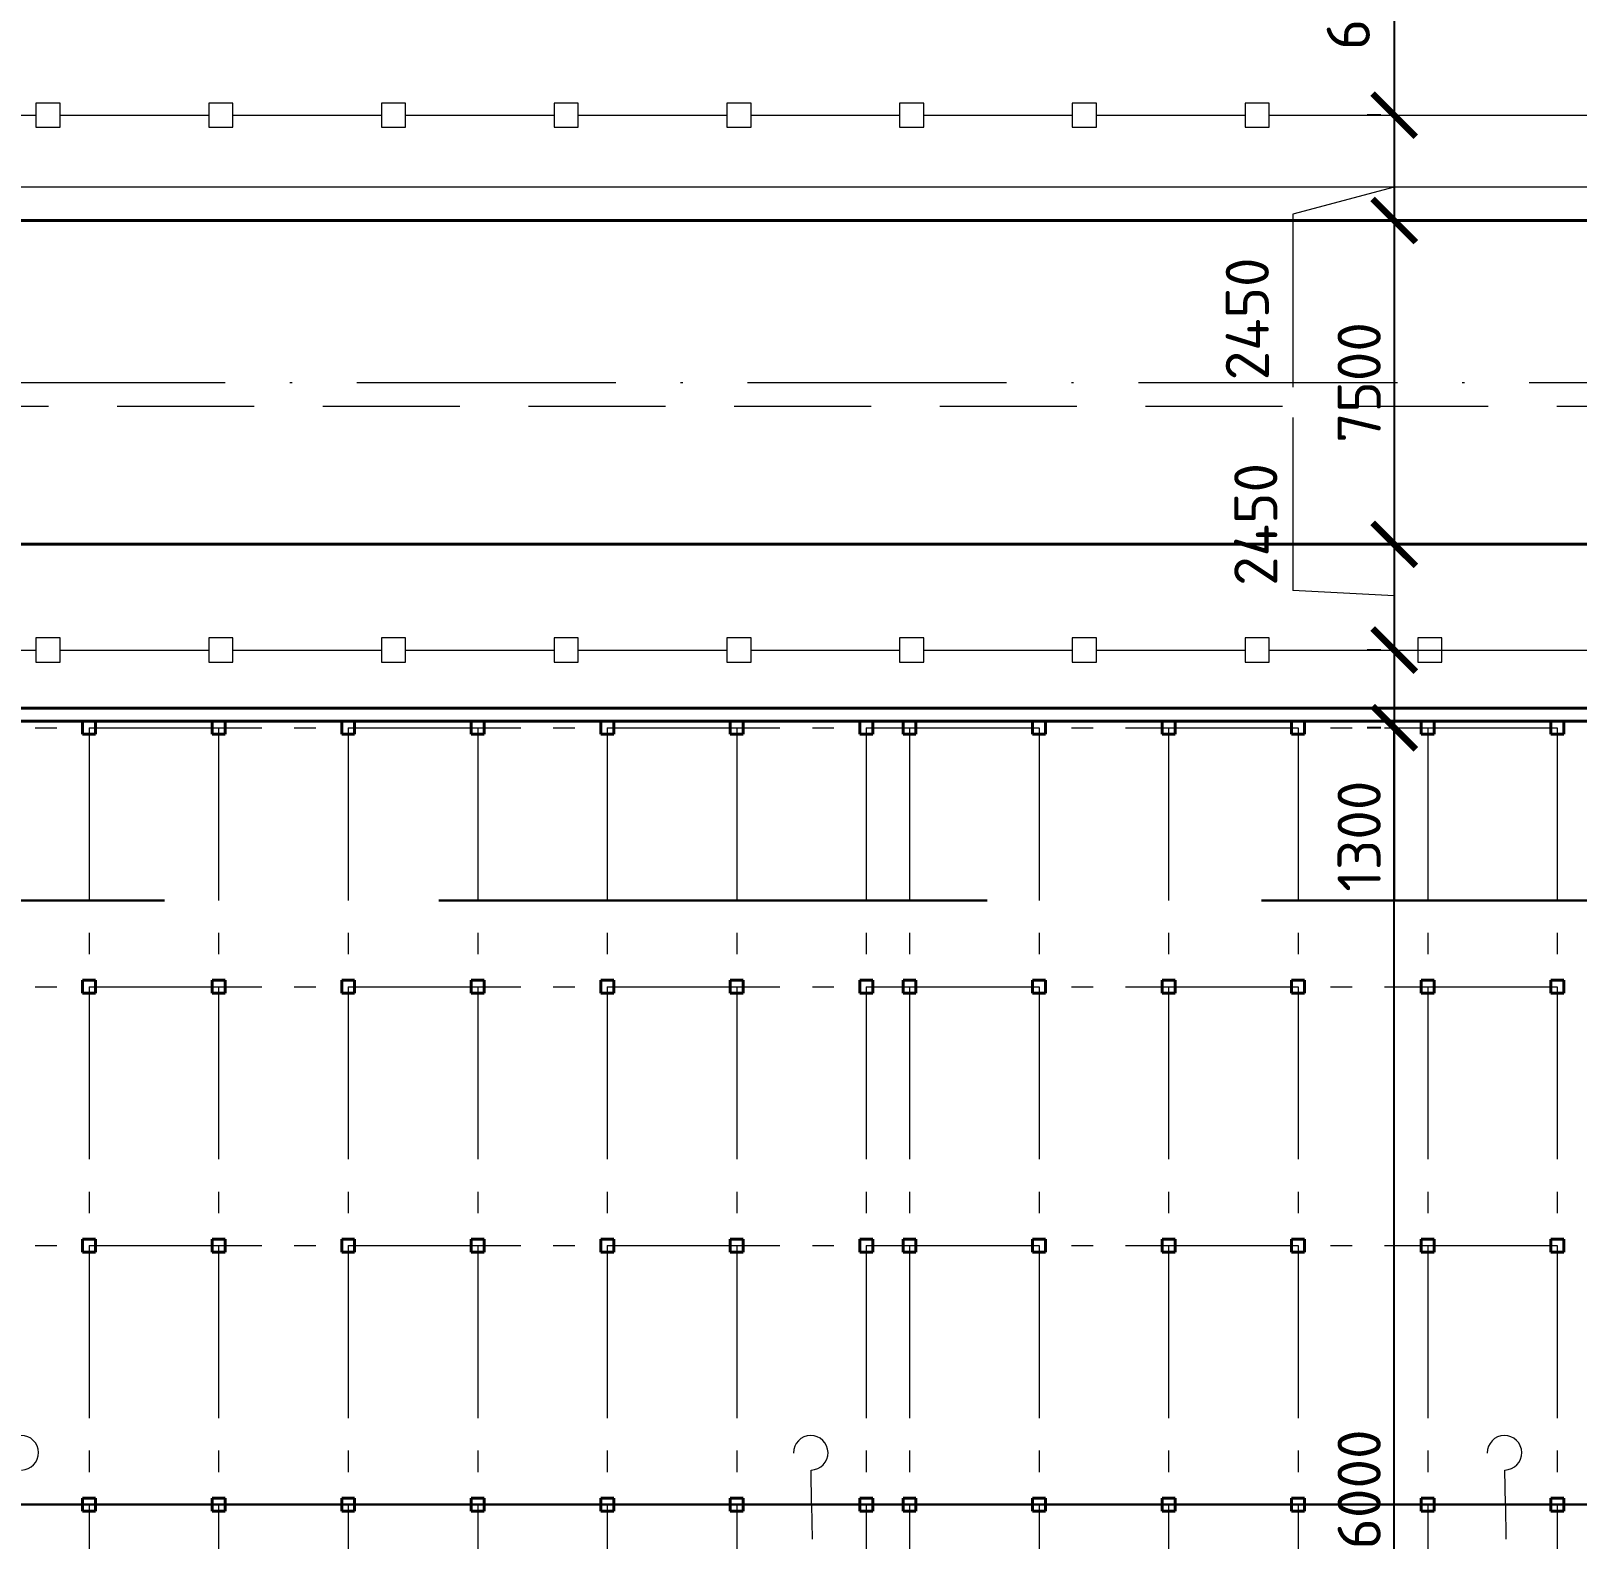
# Model space of a CAD drawing. Header units: millimetres. Extents: x -782 to 10910, y 3841 to 13237.
# Drawn here: x -531.6 to -460, y 4567.2 to 4637.1 of the extents above; entities that cross this region are included whole.
import ezdxf

# ---------------------------------------------------------------- set-up
doc = ezdxf.new("R2010")
doc.units = ezdxf.units.MM
for name, pattern in [('ACAD_ISO10W100', [18, 12, -3, 0, -3]), ('CENTER2', [28.575, 19.05, -3.175, 3.175, -3.175]), ('GOST2.303 6', [12, 8, -1.5, 1, -1.5]), ('штриховая2', [9.525, 6.35, -3.175])]:
    doc.linetypes.add(name, pattern=pattern)
doc.styles.add('2.5', font='isocpeur.ttf', dxfattribs={"height": 2})
doc.dimstyles.new('М500 стройгенп', dxfattribs={"dimtxt": 2, "dimasz": 2, "dimexe": 1.25, "dimexo": 0.625, "dimtad": 1, "dimlfac": 500, "dimtxsty": '2.5', "dimblk": 'ARCHTICK', "dimcen": 2.5, "dimadec": 0, "dimazin": 0, "dimtfac": 1, "dimtmove": 0, "dimatfit": 3, "dimfxl": 1, "dimarcsym": 0})

# ---------------------------------------------------------------- blocks, each defined once
blk = doc.blocks.new('_ArchTick')
at = {"color": 0, "linetype": 'ByBlock', "const_width": 0.15}
blk.add_lwpolyline([(-0.5, -0.5), (0.5, 0.5)], dxfattribs=at)
blk = doc.blocks.new('*D70')
at = {"color": 0, "lineweight": -2, "transparency": 16777216}
for p, q in [((-469.121, 4604.807), (-469.746, 4604.807)), ((-468.496, 4532.807), (-468.496, 4604.807)), ((-469.121, 4532.807), (-469.746, 4532.807))]:
    blk.add_line(p, q, dxfattribs=at)
at = {"layer": 'Defpoints', "color": 0, "lineweight": 20, "transparency": 16777216}
for p in [(-468.496, 4604.807), (-468.496, 4604.807), (-468.496, 4532.807)]:
    blk.add_point(p, dxfattribs=at)
at = {"color": 0, "lineweight": -2, "transparency": 16777216, "xscale": 2, "yscale": 2, "zscale": 2}
for p, rotation in [((-468.496, 4604.807), 90), ((-468.496, 4532.807), 270)]:
    blk.add_blockref('_ArchTick', p, dxfattribs=dict(at, rotation=rotation))
at = {"color": 0, "lineweight": 20, "transparency": 16777216, "insert": (-470.121, 4568.807), "char_height": 2, "attachment_point": 5, "rotation": 90, "style": '2.5'}
blk.add_mtext('36000', dxfattribs=at)
blk = doc.blocks.new('*D49')
at = {"color": 0, "lineweight": -2, "transparency": 16777216}
for p, q in [((-469.121, 4644.907), (-469.746, 4644.907)), ((-468.496, 4644.907), (-468.496, 4633.195)), ((-469.121, 4633.195), (-469.746, 4633.195))]:
    blk.add_line(p, q, dxfattribs=at)
at = {"layer": 'Defpoints', "color": 0, "lineweight": 20, "transparency": 16777216}
for p in [(-468.496, 4644.907), (-468.496, 4633.195), (-468.496, 4633.195)]:
    blk.add_point(p, dxfattribs=at)
at = {"color": 0, "lineweight": -2, "transparency": 16777216, "xscale": 2, "yscale": 2, "zscale": 2}
for p, rotation in [((-468.496, 4644.907), 90), ((-468.496, 4633.195), 270)]:
    blk.add_blockref('_ArchTick', p, dxfattribs=dict(at, rotation=rotation))
at = {"color": 0, "lineweight": 20, "transparency": 16777216, "insert": (-470.621, 4639.012), "char_height": 2, "attachment_point": 5, "rotation": 90, "style": '2.5'}
blk.add_mtext('6300', dxfattribs=at)
blk = doc.blocks.new('*D50')
at = {"color": 0, "lineweight": -2, "transparency": 16777216}
for p, q in [((-469.121, 4633.195), (-469.746, 4633.195)), ((-468.496, 4633.195), (-468.496, 4628.307)), ((-469.121, 4628.307), (-469.746, 4628.307))]:
    blk.add_line(p, q, dxfattribs=at)
at = {"layer": 'Defpoints', "color": 0, "lineweight": 20, "transparency": 16777216}
for p in [(-468.496, 4633.195), (-468.496, 4628.307), (-468.496, 4628.307)]:
    blk.add_point(p, dxfattribs=at)
at = {"color": 0, "lineweight": -2, "transparency": 16777216, "xscale": 2, "yscale": 2, "zscale": 2}
for p, rotation in [((-468.496, 4633.195), 90), ((-468.496, 4628.307), 270)]:
    blk.add_blockref('_ArchTick', p, dxfattribs=dict(at, rotation=rotation))
at = {"color": 0, "lineweight": 20, "transparency": 16777216, "insert": (-475.301, 4623.753), "char_height": 2, "attachment_point": 5, "rotation": 90, "style": '2.5'}
blk.add_mtext('2450', dxfattribs=at)
blk = doc.blocks.new('*D51')
at = {"color": 0, "lineweight": -2, "transparency": 16777216}
for p, q in [((-469.121, 4628.307), (-469.746, 4628.307)), ((-468.496, 4628.307), (-468.496, 4613.307)), ((-469.121, 4613.307), (-469.746, 4613.307))]:
    blk.add_line(p, q, dxfattribs=at)
at = {"layer": 'Defpoints', "color": 0, "lineweight": 20, "transparency": 16777216}
for p in [(-468.496, 4628.307), (-468.496, 4613.307), (-468.496, 4613.307)]:
    blk.add_point(p, dxfattribs=at)
at = {"color": 0, "lineweight": -2, "transparency": 16777216, "xscale": 2, "yscale": 2, "zscale": 2}
for p, rotation in [((-468.496, 4628.307), 90), ((-468.496, 4613.307), 270)]:
    blk.add_blockref('_ArchTick', p, dxfattribs=dict(at, rotation=rotation))
at = {"color": 0, "lineweight": 20, "transparency": 16777216, "insert": (-470.121, 4620.807), "char_height": 2, "attachment_point": 5, "rotation": 90, "style": '2.5'}
blk.add_mtext('7500', dxfattribs=at)
blk = doc.blocks.new('*D52')
at = {"color": 0, "lineweight": -2, "transparency": 16777216}
for p, q in [((-469.121, 4613.307), (-469.746, 4613.307)), ((-468.496, 4613.307), (-468.496, 4608.407)), ((-469.121, 4608.407), (-469.746, 4608.407))]:
    blk.add_line(p, q, dxfattribs=at)
at = {"layer": 'Defpoints', "color": 0, "lineweight": 20, "transparency": 16777216}
for p in [(-468.496, 4613.307), (-468.496, 4608.407), (-468.496, 4608.407)]:
    blk.add_point(p, dxfattribs=at)
at = {"color": 0, "lineweight": -2, "transparency": 16777216, "xscale": 2, "yscale": 2, "zscale": 2}
for p, rotation in [((-468.496, 4613.307), 90), ((-468.496, 4608.407), 270)]:
    blk.add_blockref('_ArchTick', p, dxfattribs=dict(at, rotation=rotation))
at = {"color": 0, "lineweight": 20, "transparency": 16777216, "insert": (-474.907, 4614.229), "char_height": 2, "attachment_point": 5, "rotation": 90, "style": '2.5'}
blk.add_mtext('2450', dxfattribs=at)
blk = doc.blocks.new('*D53')
at = {"color": 0, "lineweight": -2, "transparency": 16777216}
for p, q in [((-469.121, 4608.407), (-469.746, 4608.407)), ((-468.496, 4608.407), (-468.496, 4604.807)), ((-469.121, 4604.807), (-469.746, 4604.807)), ((-468.496, 4604.807), (-468.496, 4596.757))]:
    blk.add_line(p, q, dxfattribs=at)
at = {"layer": 'Defpoints', "color": 0, "lineweight": 20, "transparency": 16777216}
for p in [(-468.496, 4608.407), (-468.496, 4604.807), (-468.496, 4604.807)]:
    blk.add_point(p, dxfattribs=at)
at = {"color": 0, "lineweight": -2, "transparency": 16777216, "xscale": 2, "yscale": 2, "zscale": 2}
for p, rotation in [((-468.496, 4608.407), 90), ((-468.496, 4604.807), 270)]:
    blk.add_blockref('_ArchTick', p, dxfattribs=dict(at, rotation=rotation))
at = {"color": 0, "lineweight": 20, "transparency": 16777216, "insert": (-470.121, 4599.782), "char_height": 2, "attachment_point": 5, "rotation": 90, "style": '2.5'}
blk.add_mtext('1300', dxfattribs=at)

msp = doc.modelspace()

# ---------------------------------------------------------------- hatches: boundary and pattern name
at = {"lineweight": 25}
h = msp.add_hatch(dxfattribs=at)
h.set_pattern_fill('ANSI31', color=256)
h.paths.add_polyline_path([(-368.191661, 4463.807408), (-373.728346, 4463.807408), (-373.728346, 4456.807408), (-369.148621, 4456.807408)])
h.paths.add_polyline_path([(-395.838756, 4466.392732), (-395.525305, 4468.691212, -0.033531004), (-397.946103, 4470.807408), (-579.946103, 4470.807408, -0.033546474), (-582.368081, 4468.690313), (-582.053972, 4466.392661, -0.454591532), (-580.237257, 4464.807408), (-397.654949, 4464.807408, -0.454492205)])
h.paths.add_polyline_path([(-369.748667, 4685.053568), (-370.828143, 4685.160867, -0.097320235), (-378.998894, 4680.813979), (-608.743581, 4680.807442), (-609.838767, 4672.796344, -0.071737884), (-603.062159, 4673.807128), (-596.916666, 4673.836845, -0.164269753), (-582.368081, 4668.924503), (-582.053972, 4671.222156, -0.374956444), (-583.437252, 4672.807408, -1), (-580.237257, 4672.807408), (-397.654949, 4672.807408, -1), (-394.454955, 4672.807408, -0.381458001), (-395.874355, 4671.217636), (-395.556386, 4668.870434, -0.164703998), (-380.97554, 4673.807408), (-368.225183, 4673.807408)])
h.paths.add_polyline_path([(-603.696659, 4674.934966, -1), (-603.37666, 4674.934966, -1)], flags=16)
h.paths.add_polyline_path([(-395.874355, 4671.217636, -0.447745786), (-397.654949, 4672.807408), (-580.237257, 4672.807408, -0.454591532), (-582.053972, 4671.222156), (-582.368081, 4668.924503, -0.033546474), (-579.946103, 4666.807408), (-397.916183, 4666.807838, -0.032682346), (-395.556386, 4668.870434)])
h.paths.add_polyline_path([(-468.071309, 4672.209808), (-468.071309, 4678.809808), (-472.871309, 4678.809808), (-472.871309, 4672.209808)], flags=24)
h.paths.add_polyline_path([(-468.071309, 4664.861306), (-468.071309, 4671.461306), (-472.871309, 4671.461306), (-472.871309, 4664.861306)], flags=9)
h.paths.add_polyline_path([(-568.008949, 4665.132408), (-561.808949, 4665.132408), (-561.808949, 4669.932408), (-568.008949, 4669.932408)], flags=9)
at = {"lineweight": 20}
h = msp.add_hatch(dxfattribs=at)
h.set_pattern_fill('AR-CONC', color=256, scale=0.025)
h.paths.add_polyline_path([(-316.353466, 4463.807408), (-368.191661, 4463.807408), (-369.148621, 4456.807408), (-316.353466, 4456.807408)])
edge = h.paths.add_edge_path()
edge.add_line((-368.191661, 4463.807408), (-387.037143, 4463.807408))
edge.add_arc((-387.037143, 4475.807794), 12.000386, 223.86662461, 270, ccw=False)
edge.add_line((-395.688881, 4467.491743), (-395.838756, 4466.392732))
edge.add_arc((-396.054952, 4464.807408), 1.599997, 0, 82.23429528, ccw=False)
edge.add_arc((-396.054952, 4464.807408), 1.599997, -180, 0, ccw=False)
edge.add_line((-397.654949, 4464.807408), (-580.237257, 4464.807408))
edge.add_arc((-581.837255, 4464.807408), 1.599997, -180, 0, ccw=False)
edge.add_arc((-581.837255, 4464.807408), 1.599997, 97.78457087, 180, ccw=False)
edge.add_line((-582.053972, 4466.392661), (-582.204114, 4467.490923))
edge.add_arc((-590.855063, 4475.807794), 12.000386, 270, 316.12794469, ccw=False)
edge.add_line((-590.855063, 4463.807408), (-609.700546, 4463.807408))
edge.add_line((-609.700546, 4463.807408), (-608.743586, 4456.807408))
edge.add_line((-608.743586, 4456.807408), (-369.148621, 4456.807408))
edge.add_line((-369.148621, 4456.807408), (-368.191661, 4463.807408))
edge = h.paths.add_edge_path()
edge.add_arc((-387.037143, 4475.807794), 12.000386, 204.62550124, 223.86662461, ccw=False)
edge.add_line((-397.946103, 4470.807408), (-490.693853, 4470.807408))
edge.add_arc((-491.827745, 4471.200197), 1.199998, 199.10645728, 340.89354272, ccw=False)
edge.add_line((-492.961638, 4470.807408), (-579.946103, 4470.807408))
edge.add_arc((-590.855063, 4475.807794), 12.000386, 316.12794469, 335.37449876, ccw=False)
edge.add_line((-582.204114, 4467.490923), (-582.053972, 4466.392661))
edge.add_arc((-581.837255, 4464.807408), 1.599997, 0, 97.78457087, ccw=False)
edge.add_line((-580.237257, 4464.807408), (-397.654949, 4464.807408))
edge.add_arc((-396.054952, 4464.807408), 1.599997, 82.23429528, 180, ccw=False)
edge.add_line((-395.838756, 4466.392732), (-395.688881, 4467.491743))
edge = h.paths.add_edge_path()
edge.add_line((-369.173453, 4680.807408), (-608.743586, 4680.807408))
edge.add_line((-608.743586, 4680.807408), (-609.700546, 4673.807408))
edge.add_line((-609.700546, 4673.807408), (-590.855063, 4673.807408))
edge.add_arc((-590.855063, 4661.807022), 12.000386, 43.87205531, 90, ccw=False)
edge.add_line((-582.204114, 4670.123893), (-582.053972, 4671.222156))
edge.add_arc((-581.837255, 4672.807408), 1.599997, 180, 262.21542913, ccw=False)
edge.add_arc((-581.837255, 4672.807408), 1.599997, 0, 180, ccw=False)
edge.add_line((-580.237257, 4672.807408), (-397.654949, 4672.807408))
edge.add_arc((-396.054952, 4672.807408), 1.599997, 0, 180, ccw=False)
edge.add_arc((-396.054952, 4672.807408), 1.599997, -83.51900907, 0, ccw=False)
edge.add_line((-395.874355, 4671.217636), (-395.556386, 4668.870434))
edge.add_arc((-336.114625, 4576.116626), 110.1662, 117.53133097, 122.65399107, ccw=False)
edge.add_line((-387.037143, 4673.807408), (-368.225183, 4673.807408))
edge.add_line((-368.225183, 4673.807408), (-369.173453, 4680.807408))
edge = h.paths.add_edge_path()
edge.add_line((-608.743586, 4680.807408), (-617.994481, 4680.807408))
edge.add_line((-617.994481, 4680.807408), (-617.990367, 4673.414839))
edge.add_arc((-614.946103, 4661.807408), 12, 90, 104.69589657, ccw=False)
edge.add_line((-614.946103, 4673.807408), (-609.700546, 4673.807408))
edge.add_line((-609.700546, 4673.807408), (-608.743586, 4680.807408))
edge = h.paths.add_edge_path()
edge.add_line((-395.556386, 4668.870434), (-395.874355, 4671.217636))
edge.add_arc((-396.054952, 4672.807408), 1.599997, 180, 276.48099093, ccw=False)
edge.add_line((-397.654949, 4672.807408), (-580.237257, 4672.807408))
edge.add_arc((-581.837255, 4672.807408), 1.599997, -97.78457087, 0, ccw=False)
edge.add_line((-582.053972, 4671.222156), (-582.204114, 4670.123893))
edge.add_arc((-590.855063, 4661.807022), 12.000386, 24.62550124, 43.87205531, ccw=False)
edge.add_line((-579.946103, 4666.807408), (-495.336234, 4666.807408))
edge.add_arc((-494.750257, 4665.760209), 1.199998, 60.7700888, 119.2299112, ccw=False)
edge.add_line((-494.164279, 4666.807408), (-397.946103, 4666.807408))
edge.add_arc((-395.805836, 4666.743802), 2.141212, 83.30987815, 178.29773268, ccw=False)
h.paths.add_polyline_path([(-493.997563, 4666.092173), (-490.757568, 4666.092173), (-490.757568, 4666.807408), (-493.997563, 4666.807408)])
h.paths.add_polyline_path([(-368.225183, 4673.807408), (-316.353466, 4673.807408), (-316.353466, 4680.807408), (-369.173453, 4680.807408)])
edge = h.paths.add_edge_path()
edge.add_arc((-609.946103, 4656.807408), 24, 109.59180627, 180)
edge.add_line((-633.946103, 4656.807408), (-633.946103, 4480.807408))
edge.add_arc((-609.946103, 4480.807408), 24, 180, 270)
edge.add_line((-609.946103, 4456.807408), (-608.743586, 4456.807408))
edge.add_line((-608.743586, 4456.807408), (-609.700546, 4463.807408))
edge.add_line((-609.700546, 4463.807408), (-614.946103, 4463.807408))
edge.add_arc((-637.916666, 4452.836845), 25.455844, 25.52877937, 64.47122063)
edge.add_line((-626.946103, 4475.807408), (-626.946103, 4661.807408))
edge.add_arc((-614.946103, 4661.807408), 12, 104.69589657, 180, ccw=False)
edge.add_line((-617.990367, 4673.414839), (-617.993708, 4679.417938))
at = {"lineweight": 25}
h = msp.add_hatch(dxfattribs=at)
h.set_pattern_fill('AR-CONC', color=256, scale=0.025)
h.paths.add_polyline_path([(-583.437252, 4464.807408, -0.374956444), (-582.053972, 4466.392661), (-582.204114, 4467.490923, -0.204033738), (-590.855063, 4463.807408), (-602.946103, 4463.807408, -0.072953131), (-609.838767, 4464.818472), (-608.743586, 4456.807408), (-375.228346, 4456.807408), (-375.228346, 4463.807408), (-387.037143, 4463.807408, -0.077886135), (-390.708441, 4464.382785), (-394.459977, 4464.680734, -0.96113778), (-397.654949, 4464.807408), (-580.237257, 4464.807408, -1)])
h.paths.add_polyline_path([(-633.514713, 4548.873557), (-626.914713, 4548.873557), (-626.914713, 4553.673557), (-633.514713, 4553.673557)], flags=24)
h.paths.add_polyline_path([(-632.021103, 4479.706118), (-625.421103, 4479.706118), (-625.421103, 4484.506118), (-632.021103, 4484.506118)], flags=24)
h.paths.add_polyline_path([(-634.133065, 4600.843937), (-630.443071, 4600.843937), (-630.443071, 4605.16393), (-634.133065, 4605.16393)], flags=9)
h.paths.add_polyline_path([(-468.071309, 4457.905008), (-468.071309, 4464.505008), (-472.871309, 4464.505008), (-472.871309, 4457.905008)], flags=24)
edge = h.paths.add_edge_path()
edge.add_arc((-609.946103, 4656.807408), 24, 109.59160183, 180)
edge.add_line((-633.946103, 4656.807408), (-633.946103, 4480.807408))
edge.add_arc((-609.946103, 4480.807408), 24, 180, 270)
edge.add_line((-609.946103, 4456.807408), (-608.743586, 4456.807408))
edge.add_line((-608.743586, 4456.807408), (-609.700546, 4463.807408))
edge.add_line((-609.700546, 4463.807408), (-609.838767, 4464.818472))
edge.add_arc((-602.946103, 4487.807408), 24, 180, 253.30994122, ccw=False)
edge.add_line((-626.946103, 4487.807408), (-626.946103, 4661.807408))
edge.add_arc((-614.946103, 4661.807408), 12, 104.69537151, 180, ccw=False)
edge.add_line((-617.990261, 4673.414867), (-617.993627, 4679.417967))
at = {"lineweight": 20}
h = msp.add_hatch(dxfattribs=at)
h.set_pattern_fill('ANSI31', color=256, angle=90)
h.set_pattern_definition([(135, (-2824.641, 1373.7972), (-2.245064, -2.245064), [])])
h.paths.add_polyline_path([(-579.946103, 4470.807408, -0.084176912), (-582.204114, 4467.490923), (-582.053972, 4466.392661, -0.454591532), (-580.237257, 4464.807408), (-397.654949, 4464.807408, -0.454492205), (-395.838756, 4466.392732), (-395.688881, 4467.491743, -0.084153049), (-397.946103, 4470.807408), (-490.693853, 4470.807408, -0.71189231), (-492.961638, 4470.807408)])
h.paths.add_polyline_path([(-580.237257, 4672.807408, -0.454591532), (-582.053972, 4671.222156), (-582.204114, 4670.123893, -0.084176912), (-579.946103, 4666.807408), (-495.336234, 4666.807408, -0.260759243), (-494.164279, 4666.807408), (-397.946103, 4666.807408, -0.083164554), (-395.721467, 4670.089038), (-395.874355, 4671.217636, -0.447745786), (-397.654949, 4672.807408)])
h.paths.add_polyline_path([(-493.99518, 4666.152561), (-488.59518, 4666.152561), (-488.59518, 4670.952561), (-493.99518, 4670.952561)], flags=9)
h.paths.add_polyline_path([(-360.290529, 4665.506476), (-355.290529, 4665.506476), (-355.290529, 4670.306476), (-360.290529, 4670.306476)], flags=9)

# ---------------------------------------------------------------- linework, layer by layer
at = {"lineweight": 13}
for p, q in [((-530.286238, 4633.755351), (-531.406236, 4633.755351)), ((-531.406236, 4633.755351), (-531.406236, 4632.635353)), ((-530.286238, 4632.635353), (-530.286238, 4633.755351)), ((-522.286251, 4633.755351), (-523.406249, 4633.755351)), ((-523.406249, 4633.755351), (-523.406249, 4632.635353)), ((-522.286251, 4632.635353), (-522.286251, 4633.755351)), ((-514.286264, 4633.755351), (-515.406262, 4633.755351)), ((-515.406262, 4633.755351), (-515.406262, 4632.635353)), ((-514.286264, 4632.635353), (-514.286264, 4633.755351)), ((-506.286278, 4633.755351), (-507.406276, 4633.755351)), ((-507.406276, 4633.755351), (-507.406276, 4632.635353)), ((-506.286278, 4632.635353), (-506.286278, 4633.755351)), ((-498.286291, 4633.755351), (-499.406289, 4633.755351)), ((-499.406289, 4633.755351), (-499.406289, 4632.635353)), ((-498.286291, 4632.635353), (-498.286291, 4633.755351)), ((-490.286304, 4633.755351), (-491.406302, 4633.755351)), ((-491.406302, 4633.755351), (-491.406302, 4632.635353)), ((-490.286304, 4632.635353), (-490.286304, 4633.755351)), ((-482.286318, 4633.755351), (-483.406316, 4633.755351)), ((-483.406316, 4633.755351), (-483.406316, 4632.635353)), ((-482.286318, 4632.635353), (-482.286318, 4633.755351)), ((-474.286331, 4633.755351), (-475.406329, 4633.755351)), ((-475.406329, 4633.755351), (-475.406329, 4632.635353)), ((-474.286331, 4632.635353), (-474.286331, 4633.755351)), ((-531.406236, 4632.635353), (-530.286238, 4632.635353)), ((-523.406249, 4632.635353), (-522.286251, 4632.635353)), ((-515.406262, 4632.635353), (-514.286264, 4632.635353)), ((-507.406276, 4632.635353), (-506.286278, 4632.635353)), ((-499.406289, 4632.635353), (-498.286291, 4632.635353)), ((-491.406302, 4632.635353), (-490.286304, 4632.635353)), ((-483.406316, 4632.635353), (-482.286318, 4632.635353)), ((-475.406329, 4632.635353), (-474.286331, 4632.635353)), ((-530.286238, 4608.967407), (-531.406236, 4608.967407)), ((-531.406236, 4608.967407), (-531.406236, 4607.847409)), ((-530.286238, 4607.847409), (-530.286238, 4608.967407)), ((-522.286251, 4608.967407), (-523.406249, 4608.967407)), ((-523.406249, 4608.967407), (-523.406249, 4607.847409)), ((-522.286251, 4607.847409), (-522.286251, 4608.967407)), ((-514.286264, 4608.967407), (-515.406262, 4608.967407)), ((-515.406262, 4608.967407), (-515.406262, 4607.847409)), ((-514.286264, 4607.847409), (-514.286264, 4608.967407)), ((-506.286278, 4608.967407), (-507.406276, 4608.967407)), ((-507.406276, 4608.967407), (-507.406276, 4607.847409)), ((-506.286278, 4607.847409), (-506.286278, 4608.967407)), ((-498.286291, 4608.967407), (-499.406289, 4608.967407)), ((-499.406289, 4608.967407), (-499.406289, 4607.847409)), ((-498.286291, 4607.847409), (-498.286291, 4608.967407)), ((-490.286304, 4608.967407), (-491.406302, 4608.967407)), ((-491.406302, 4608.967407), (-491.406302, 4607.847409)), ((-490.286304, 4607.847409), (-490.286304, 4608.967407)), ((-482.286318, 4608.967407), (-483.406316, 4608.967407)), ((-483.406316, 4608.967407), (-483.406316, 4607.847409)), ((-482.286318, 4607.847409), (-482.286318, 4608.967407)), ((-474.286331, 4608.967407), (-475.406329, 4608.967407)), ((-475.406329, 4608.967407), (-475.406329, 4607.847409)), ((-474.286331, 4607.847409), (-474.286331, 4608.967407)), ((-466.286344, 4608.967407), (-467.406342, 4608.967407)), ((-467.406342, 4608.967407), (-467.406342, 4607.847409)), ((-466.286344, 4607.847409), (-466.286344, 4608.967407)), ((-531.406236, 4607.847409), (-530.286238, 4607.847409)), ((-523.406249, 4607.847409), (-522.286251, 4607.847409)), ((-515.406262, 4607.847409), (-514.286264, 4607.847409)), ((-507.406276, 4607.847409), (-506.286278, 4607.847409)), ((-499.406289, 4607.847409), (-498.286291, 4607.847409)), ((-491.406302, 4607.847409), (-490.286304, 4607.847409)), ((-483.406316, 4607.847409), (-482.286318, 4607.847409)), ((-475.406329, 4607.847409), (-474.286331, 4607.847409)), ((-467.406342, 4607.847409), (-466.286344, 4607.847409)), ((-495.479739, 4568.807408), (-495.505378, 4570.4072)), ((-463.348154, 4568.807408), (-463.373794, 4570.4072)), ((-495.479739, 4568.807408), (-495.454099, 4567.207616)), ((-463.348154, 4568.807408), (-463.322514, 4567.207616))]:
    msp.add_line(p, q, dxfattribs=at)
at = {"lineweight": 20}
for p, q in [((-538.286224, 4633.195352), (-531.406236, 4633.195352)), ((-530.286238, 4633.195352), (-523.406249, 4633.195352)), ((-522.286251, 4633.195352), (-515.406262, 4633.195352)), ((-514.286264, 4633.195352), (-507.406276, 4633.195352)), ((-506.286278, 4633.195352), (-499.406289, 4633.195352)), ((-498.286291, 4633.195352), (-491.406302, 4633.195352)), ((-490.286304, 4633.195352), (-483.406316, 4633.195352)), ((-482.286318, 4633.195352), (-475.406329, 4633.195352)), ((-474.286331, 4633.195352), (-459.406356, 4633.195352)), ((-468.496309, 4629.857408), (-473.194733, 4628.598469)), ((-473.194733, 4628.598469), (-473.194733, 4620.581633)), ((-473.194733, 4619.189357), (-473.194733, 4611.17252)), ((-468.496309, 4610.918648), (-473.194733, 4611.17252)), ((-538.286224, 4608.407408), (-531.406236, 4608.407408)), ((-530.286238, 4608.407408), (-523.406249, 4608.407408)), ((-522.286251, 4608.407408), (-515.406262, 4608.407408)), ((-514.286264, 4608.407408), (-507.406276, 4608.407408)), ((-506.286278, 4608.407408), (-499.406289, 4608.407408)), ((-498.286291, 4608.407408), (-491.406302, 4608.407408)), ((-490.286304, 4608.407408), (-483.406316, 4608.407408)), ((-482.286318, 4608.407408), (-475.406329, 4608.407408)), ((-474.286331, 4608.407408), (-459.406356, 4608.407408))]:
    msp.add_line(p, q, dxfattribs=at)
at = {"color": 240, "lineweight": 20, "true_color": 0xed1f24}
msp.add_line((-617.885913, 4629.877145), (-415.603295, 4629.877145), dxfattribs=at)
at = {"lineweight": 40}
for p, q in [((-588.946103, 4628.307408), (-388.946103, 4628.307408)), ((-388.946103, 4613.307408), (-588.946103, 4613.307408)), ((-388.046103, 4605.707408), (-589.246103, 4605.707408)), ((-388.646103, 4605.107408), (-589.246103, 4605.107408)), ((-528.646103, 4605.107408), (-529.246103, 4605.107408)), ((-529.246103, 4605.107408), (-529.246103, 4604.507408)), ((-528.646103, 4604.507408), (-528.646103, 4605.107408)), ((-522.646103, 4605.107408), (-523.246103, 4605.107408)), ((-523.246103, 4605.107408), (-523.246103, 4604.507408)), ((-522.646103, 4604.507408), (-522.646103, 4605.107408)), ((-516.646103, 4605.107408), (-517.246103, 4605.107408)), ((-517.246103, 4605.107408), (-517.246103, 4604.507408)), ((-516.646103, 4604.507408), (-516.646103, 4605.107408)), ((-510.646103, 4605.107408), (-511.246103, 4605.107408)), ((-511.246103, 4605.107408), (-511.246103, 4604.507408)), ((-510.646103, 4604.507408), (-510.646103, 4605.107408)), ((-504.646103, 4605.107408), (-505.246103, 4605.107408)), ((-505.246103, 4605.107408), (-505.246103, 4604.507408)), ((-504.646103, 4604.507408), (-504.646103, 4605.107408)), ((-498.646103, 4605.107408), (-499.246103, 4605.107408)), ((-499.246103, 4605.107408), (-499.246103, 4604.507408)), ((-498.646103, 4604.507408), (-498.646103, 4605.107408)), ((-492.646103, 4605.107408), (-493.246103, 4605.107408)), ((-493.246103, 4605.107408), (-493.246103, 4604.507408)), ((-492.646103, 4604.507408), (-492.646103, 4605.107408)), ((-490.646103, 4605.107408), (-491.246103, 4605.107408)), ((-491.246103, 4605.107408), (-491.246103, 4604.507408)), ((-490.646103, 4604.507408), (-490.646103, 4605.107408)), ((-484.646103, 4605.107408), (-485.246103, 4605.107408)), ((-485.246103, 4605.107408), (-485.246103, 4604.507408)), ((-484.646103, 4604.507408), (-484.646103, 4605.107408)), ((-478.646103, 4605.107408), (-479.246103, 4605.107408)), ((-479.246103, 4605.107408), (-479.246103, 4604.507408)), ((-478.646103, 4604.507408), (-478.646103, 4605.107408)), ((-472.646103, 4605.107408), (-473.246103, 4605.107408)), ((-473.246103, 4605.107408), (-473.246103, 4604.507408)), ((-472.646103, 4604.507408), (-472.646103, 4605.107408)), ((-466.646103, 4605.107408), (-467.246103, 4605.107408)), ((-467.246103, 4605.107408), (-467.246103, 4604.507408)), ((-466.646103, 4604.507408), (-466.646103, 4605.107408)), ((-460.646103, 4605.107408), (-461.246103, 4605.107408)), ((-461.246103, 4605.107408), (-461.246103, 4604.507408)), ((-460.646103, 4604.507408), (-460.646103, 4605.107408)), ((-529.246103, 4604.507408), (-528.646103, 4604.507408)), ((-523.246103, 4604.507408), (-522.646103, 4604.507408)), ((-517.246103, 4604.507408), (-516.646103, 4604.507408)), ((-511.246103, 4604.507408), (-510.646103, 4604.507408)), ((-505.246103, 4604.507408), (-504.646103, 4604.507408)), ((-499.246103, 4604.507408), (-498.646103, 4604.507408)), ((-493.246103, 4604.507408), (-492.646103, 4604.507408)), ((-491.246103, 4604.507408), (-490.646103, 4604.507408)), ((-485.246103, 4604.507408), (-484.646103, 4604.507408)), ((-479.246103, 4604.507408), (-478.646103, 4604.507408)), ((-473.246103, 4604.507408), (-472.646103, 4604.507408)), ((-467.246103, 4604.507408), (-466.646103, 4604.507408)), ((-461.246103, 4604.507408), (-460.646103, 4604.507408)), ((-528.646103, 4593.107408), (-529.246103, 4593.107408)), ((-529.246103, 4593.107408), (-529.246103, 4592.507408)), ((-528.646103, 4592.507408), (-528.646103, 4593.107408)), ((-522.646103, 4593.107408), (-523.246103, 4593.107408)), ((-523.246103, 4593.107408), (-523.246103, 4592.507408)), ((-522.646103, 4592.507408), (-522.646103, 4593.107408)), ((-516.646103, 4593.107408), (-517.246103, 4593.107408)), ((-517.246103, 4593.107408), (-517.246103, 4592.507408)), ((-516.646103, 4592.507408), (-516.646103, 4593.107408)), ((-510.646103, 4593.107408), (-511.246103, 4593.107408)), ((-511.246103, 4593.107408), (-511.246103, 4592.507408)), ((-510.646103, 4592.507408), (-510.646103, 4593.107408)), ((-504.646103, 4593.107408), (-505.246103, 4593.107408)), ((-505.246103, 4593.107408), (-505.246103, 4592.507408)), ((-504.646103, 4592.507408), (-504.646103, 4593.107408)), ((-498.646103, 4593.107408), (-499.246103, 4593.107408)), ((-499.246103, 4593.107408), (-499.246103, 4592.507408)), ((-498.646103, 4592.507408), (-498.646103, 4593.107408)), ((-492.646103, 4593.107408), (-493.246103, 4593.107408)), ((-493.246103, 4593.107408), (-493.246103, 4592.507408)), ((-492.646103, 4592.507408), (-492.646103, 4593.107408)), ((-490.646103, 4593.107408), (-491.246103, 4593.107408)), ((-491.246103, 4593.107408), (-491.246103, 4592.507408)), ((-490.646103, 4592.507408), (-490.646103, 4593.107408)), ((-484.646103, 4593.107408), (-485.246103, 4593.107408)), ((-485.246103, 4593.107408), (-485.246103, 4592.507408)), ((-484.646103, 4592.507408), (-484.646103, 4593.107408)), ((-478.646103, 4593.107408), (-479.246103, 4593.107408)), ((-479.246103, 4593.107408), (-479.246103, 4592.507408)), ((-478.646103, 4592.507408), (-478.646103, 4593.107408)), ((-472.646103, 4593.107408), (-473.246103, 4593.107408)), ((-473.246103, 4593.107408), (-473.246103, 4592.507408)), ((-472.646103, 4592.507408), (-472.646103, 4593.107408)), ((-466.646103, 4593.107408), (-467.246103, 4593.107408)), ((-467.246103, 4593.107408), (-467.246103, 4592.507408)), ((-466.646103, 4592.507408), (-466.646103, 4593.107408)), ((-460.646103, 4593.107408), (-461.246103, 4593.107408)), ((-461.246103, 4593.107408), (-461.246103, 4592.507408)), ((-460.646103, 4592.507408), (-460.646103, 4593.107408)), ((-529.246103, 4592.507408), (-528.646103, 4592.507408)), ((-523.246103, 4592.507408), (-522.646103, 4592.507408)), ((-517.246103, 4592.507408), (-516.646103, 4592.507408)), ((-511.246103, 4592.507408), (-510.646103, 4592.507408)), ((-505.246103, 4592.507408), (-504.646103, 4592.507408)), ((-499.246103, 4592.507408), (-498.646103, 4592.507408)), ((-493.246103, 4592.507408), (-492.646103, 4592.507408)), ((-491.246103, 4592.507408), (-490.646103, 4592.507408)), ((-485.246103, 4592.507408), (-484.646103, 4592.507408)), ((-479.246103, 4592.507408), (-478.646103, 4592.507408)), ((-473.246103, 4592.507408), (-472.646103, 4592.507408)), ((-467.246103, 4592.507408), (-466.646103, 4592.507408)), ((-461.246103, 4592.507408), (-460.646103, 4592.507408)), ((-528.646103, 4581.107408), (-529.246103, 4581.107408)), ((-529.246103, 4581.107408), (-529.246103, 4580.507408)), ((-529.246103, 4580.507408), (-528.646103, 4580.507408)), ((-528.646103, 4580.507408), (-528.646103, 4581.107408)), ((-522.646103, 4581.107408), (-523.246103, 4581.107408)), ((-523.246103, 4581.107408), (-523.246103, 4580.507408)), ((-523.246103, 4580.507408), (-522.646103, 4580.507408)), ((-522.646103, 4580.507408), (-522.646103, 4581.107408)), ((-516.646103, 4581.107408), (-517.246103, 4581.107408)), ((-517.246103, 4581.107408), (-517.246103, 4580.507408)), ((-517.246103, 4580.507408), (-516.646103, 4580.507408)), ((-516.646103, 4580.507408), (-516.646103, 4581.107408)), ((-510.646103, 4581.107408), (-511.246103, 4581.107408)), ((-511.246103, 4581.107408), (-511.246103, 4580.507408)), ((-511.246103, 4580.507408), (-510.646103, 4580.507408)), ((-510.646103, 4580.507408), (-510.646103, 4581.107408)), ((-504.646103, 4581.107408), (-505.246103, 4581.107408)), ((-505.246103, 4581.107408), (-505.246103, 4580.507408)), ((-505.246103, 4580.507408), (-504.646103, 4580.507408)), ((-504.646103, 4580.507408), (-504.646103, 4581.107408)), ((-498.646103, 4581.107408), (-499.246103, 4581.107408)), ((-499.246103, 4581.107408), (-499.246103, 4580.507408)), ((-499.246103, 4580.507408), (-498.646103, 4580.507408)), ((-498.646103, 4580.507408), (-498.646103, 4581.107408)), ((-492.646103, 4581.107408), (-493.246103, 4581.107408)), ((-493.246103, 4581.107408), (-493.246103, 4580.507408)), ((-493.246103, 4580.507408), (-492.646103, 4580.507408)), ((-492.646103, 4580.507408), (-492.646103, 4581.107408)), ((-490.646103, 4581.107408), (-491.246103, 4581.107408)), ((-491.246103, 4581.107408), (-491.246103, 4580.507408)), ((-491.246103, 4580.507408), (-490.646103, 4580.507408)), ((-490.646103, 4580.507408), (-490.646103, 4581.107408)), ((-484.646103, 4581.107408), (-485.246103, 4581.107408)), ((-485.246103, 4581.107408), (-485.246103, 4580.507408)), ((-485.246103, 4580.507408), (-484.646103, 4580.507408)), ((-484.646103, 4580.507408), (-484.646103, 4581.107408)), ((-478.646103, 4581.107408), (-479.246103, 4581.107408)), ((-479.246103, 4581.107408), (-479.246103, 4580.507408)), ((-479.246103, 4580.507408), (-478.646103, 4580.507408)), ((-478.646103, 4580.507408), (-478.646103, 4581.107408)), ((-472.646103, 4581.107408), (-473.246103, 4581.107408)), ((-473.246103, 4581.107408), (-473.246103, 4580.507408)), ((-473.246103, 4580.507408), (-472.646103, 4580.507408)), ((-472.646103, 4580.507408), (-472.646103, 4581.107408)), ((-466.646103, 4581.107408), (-467.246103, 4581.107408)), ((-467.246103, 4581.107408), (-467.246103, 4580.507408)), ((-467.246103, 4580.507408), (-466.646103, 4580.507408)), ((-466.646103, 4580.507408), (-466.646103, 4581.107408)), ((-460.646103, 4581.107408), (-461.246103, 4581.107408)), ((-461.246103, 4581.107408), (-461.246103, 4580.507408)), ((-461.246103, 4580.507408), (-460.646103, 4580.507408)), ((-460.646103, 4580.507408), (-460.646103, 4581.107408)), ((-528.646103, 4569.107408), (-529.246103, 4569.107408)), ((-529.246103, 4569.107408), (-529.246103, 4568.507408)), ((-528.646103, 4568.507408), (-528.646103, 4569.107408)), ((-522.646103, 4569.107408), (-523.246103, 4569.107408)), ((-523.246103, 4569.107408), (-523.246103, 4568.507408)), ((-522.646103, 4568.507408), (-522.646103, 4569.107408)), ((-516.646103, 4569.107408), (-517.246103, 4569.107408)), ((-517.246103, 4569.107408), (-517.246103, 4568.507408)), ((-516.646103, 4568.507408), (-516.646103, 4569.107408)), ((-510.646103, 4569.107408), (-511.246103, 4569.107408)), ((-511.246103, 4569.107408), (-511.246103, 4568.507408)), ((-510.646103, 4568.507408), (-510.646103, 4569.107408)), ((-504.646103, 4569.107408), (-505.246103, 4569.107408)), ((-505.246103, 4569.107408), (-505.246103, 4568.507408)), ((-504.646103, 4568.507408), (-504.646103, 4569.107408)), ((-498.646103, 4569.107408), (-499.246103, 4569.107408)), ((-499.246103, 4569.107408), (-499.246103, 4568.507408)), ((-498.646103, 4568.507408), (-498.646103, 4569.107408)), ((-492.646103, 4569.107408), (-493.246103, 4569.107408)), ((-493.246103, 4569.107408), (-493.246103, 4568.507408)), ((-492.646103, 4568.507408), (-492.646103, 4569.107408)), ((-490.646103, 4569.107408), (-491.246103, 4569.107408)), ((-491.246103, 4569.107408), (-491.246103, 4568.507408)), ((-490.646103, 4568.507408), (-490.646103, 4569.107408)), ((-484.646103, 4569.107408), (-485.246103, 4569.107408)), ((-485.246103, 4569.107408), (-485.246103, 4568.507408)), ((-484.646103, 4568.507408), (-484.646103, 4569.107408)), ((-478.646103, 4569.107408), (-479.246103, 4569.107408)), ((-479.246103, 4569.107408), (-479.246103, 4568.507408)), ((-478.646103, 4568.507408), (-478.646103, 4569.107408)), ((-472.646103, 4569.107408), (-473.246103, 4569.107408)), ((-473.246103, 4569.107408), (-473.246103, 4568.507408)), ((-472.646103, 4568.507408), (-472.646103, 4569.107408)), ((-466.646103, 4569.107408), (-467.246103, 4569.107408)), ((-467.246103, 4569.107408), (-467.246103, 4568.507408)), ((-466.646103, 4568.507408), (-466.646103, 4569.107408)), ((-460.646103, 4569.107408), (-461.246103, 4569.107408)), ((-461.246103, 4569.107408), (-461.246103, 4568.507408)), ((-460.646103, 4568.507408), (-460.646103, 4569.107408)), ((-529.246103, 4568.507408), (-528.646103, 4568.507408)), ((-523.246103, 4568.507408), (-522.646103, 4568.507408)), ((-517.246103, 4568.507408), (-516.646103, 4568.507408)), ((-511.246103, 4568.507408), (-510.646103, 4568.507408)), ((-505.246103, 4568.507408), (-504.646103, 4568.507408)), ((-499.246103, 4568.507408), (-498.646103, 4568.507408)), ((-493.246103, 4568.507408), (-492.646103, 4568.507408)), ((-491.246103, 4568.507408), (-490.646103, 4568.507408)), ((-485.246103, 4568.507408), (-484.646103, 4568.507408)), ((-479.246103, 4568.507408), (-478.646103, 4568.507408)), ((-473.246103, 4568.507408), (-472.646103, 4568.507408)), ((-467.246103, 4568.507408), (-466.646103, 4568.507408)), ((-461.246103, 4568.507408), (-460.646103, 4568.507408))]:
    msp.add_line(p, q, dxfattribs=at)
at = {"linetype": 'ACAD_ISO10W100', "lineweight": 20}
msp.add_line((-588.946103, 4620.807408), (-388.946103, 4620.807408), dxfattribs=at)
at = {"linetype": 'штриховая2', "lineweight": 20}
msp.add_line((-603.846103, 4619.707408), (-388.046103, 4619.707408), dxfattribs=at)
at = {"linetype": 'GOST2.303 6', "lineweight": 20}
for p, q in [((-588.946103, 4604.807408), (-388.946103, 4604.807408)), ((-528.946103, 4604.807408), (-528.946103, 4532.807408)), ((-522.946103, 4604.807408), (-522.946103, 4532.807408)), ((-516.946103, 4604.807408), (-516.946103, 4532.807408)), ((-510.946103, 4604.807408), (-510.946103, 4532.807408)), ((-504.946103, 4604.807408), (-504.946103, 4532.807408)), ((-498.946103, 4604.807408), (-498.946103, 4532.807408)), ((-492.946103, 4604.807408), (-492.946103, 4532.807408)), ((-490.946103, 4604.807408), (-490.946103, 4532.807408)), ((-484.946103, 4604.807408), (-484.946103, 4532.807408)), ((-478.946103, 4604.807408), (-478.946103, 4532.807408)), ((-472.946103, 4604.807408), (-472.946103, 4532.807408)), ((-466.946103, 4604.807408), (-466.946103, 4532.807408)), ((-460.946103, 4604.807408), (-460.946103, 4532.807408)), ((-588.946103, 4592.807408), (-388.946103, 4592.807408)), ((-588.946103, 4580.807408), (-388.946103, 4580.807408))]:
    msp.add_line(p, q, dxfattribs=at)
at = {"linetype": 'штриховая2', "lineweight": 30, "ltscale": 4}
msp.add_line((-588.946103, 4596.807408), (-388.946103, 4596.807408), dxfattribs=at)
at = {"linetype": 'CENTER2', "lineweight": 30, "ltscale": 200}
msp.add_line((-588.946103, 4568.807408), (-388.946103, 4568.807408), dxfattribs=at)
at = {"lineweight": 13}
for centre in [(-532.087784, 4571.207096), (-495.518198, 4571.207096), (-463.386613, 4571.207096)]:
    msp.add_arc(centre, 0.799999, 270.9181889, 180.9181889, dxfattribs=at)

# ---------------------------------------------------------------- dimensions: what is measured, and where the dimension line sits
at = {"lineweight": 20}
for base, p1, p2, text, picture, middle in [((-468.496309, 4633.195352), (-468.496309, 4644.907408), (-468.496309, 4633.195352), '6300', '*D49', (-470.621309, 4639.012338)), ((-468.496309, 4628.307408), (-468.496309, 4633.195352), (-468.496309, 4628.307408), '2450', '*D50', (-475.300829, 4623.753468)), ((-468.496309, 4608.407408), (-468.496309, 4613.307408), (-468.496309, 4608.407408), '2450', '*D52', (-474.906831, 4614.229074))]:
    dim = msp.add_linear_dim(base=base, p1=p1, p2=p2, angle=270, text=text, dimstyle='М500 стройгенп', override={"dimtmove": 2}, dxfattribs=at)
    dim.commit()
    dim.dimension.update_dxf_attribs({"geometry": picture, "text_midpoint": middle, "dimtype": 160})
for base, p1, p2, angle, picture, middle in [((-468.496309, 4613.307408), (-468.496309, 4628.307408), (-468.496309, 4613.307408), 270, '*D51', (-470.121309, 4620.807408)), ((-468.496309, 4604.807408), (-468.496309, 4532.807408), (-468.496309, 4604.807408), 90, '*D70', (-470.121309, 4568.807408))]:
    dim = msp.add_linear_dim(base=base, p1=p1, p2=p2, angle=angle, dimstyle='М500 стройгенп', dxfattribs=at)
    dim.commit()
    dim.dimension.update_dxf_attribs({"geometry": picture, "text_midpoint": middle})
dim = msp.add_linear_dim(base=(-468.496309, 4604.807408), p1=(-468.496309, 4608.407408), p2=(-468.496309, 4604.807408), angle=270, text='1300', dimstyle='М500 стройгенп', dxfattribs=at)
dim.commit()
dim.dimension.update_dxf_attribs({"geometry": '*D53', "text_midpoint": (-470.121309, 4599.782408)})

doc.saveas('drawing.dxf')
